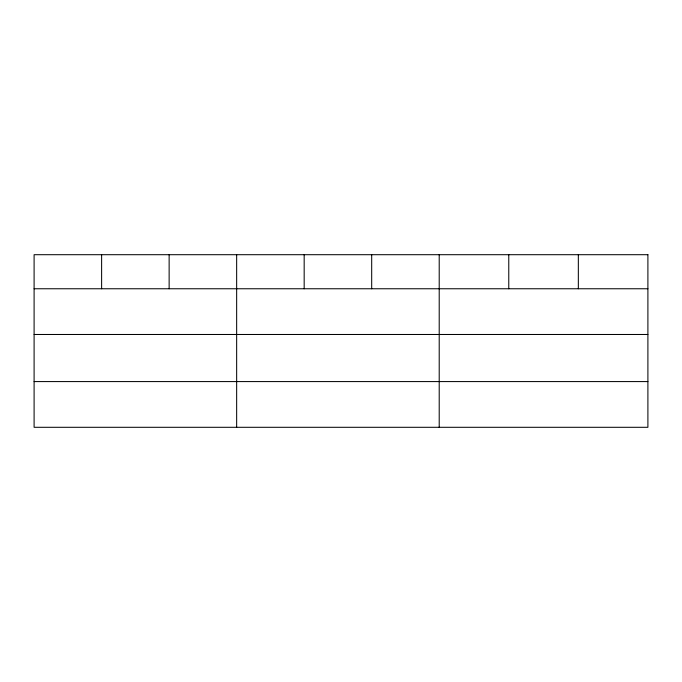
<?xml version="1.0" encoding="UTF-8"?>
<svg xmlns="http://www.w3.org/2000/svg" width="682" height="682" viewBox="0 0 682 682"><rect width="100%" height="100%" fill="white"/><g stroke="black" fill="none" stroke-linecap="round" stroke-linejoin="round"><path stroke-width="1.02" d="M34.1 288.759L647.9 288.759M34.1 334.478L647.9 334.478M34.1 381.579L647.9 381.579M578.336 254.701L578.336 288.759M508.772 254.701L508.772 288.759M439.208 254.701L439.208 427.299M371.69 254.701L371.69 288.759M304.172 254.701L304.172 288.759M236.654 254.701L236.654 427.299M169.136 254.701L169.136 288.759M101.618 254.701L101.618 288.759M647.9 254.701L34.1 254.701L34.1 427.299L647.9 427.299L647.9 254.701"/></g></svg>
